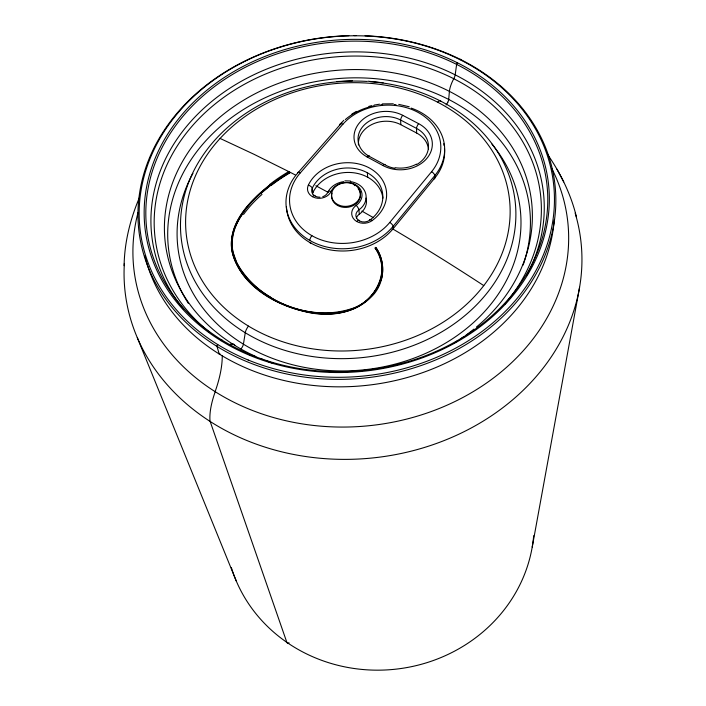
<?xml version="1.0" encoding="UTF-8"?>
<svg xmlns="http://www.w3.org/2000/svg" width="706" height="706" viewBox="0 0 706 706"><rect width="100%" height="100%" fill="white"/><g stroke="black" fill="none" stroke-linecap="round" stroke-linejoin="round"><path stroke-width="1.06" d="M124.106 265.694C124.468 242.352 130.222 219.284 139.303 197.874M245.264 332.747L243.42 344.166A4.448 1.765 -58.3 0 1 242.943 345.719A5.357 2.127 -58.3 0 1 241.002 348.879M532.227 547.026L579.582 287.307M235.151 227.456C242.202 210.017 256.181 196.427 270.698 184.99M447.816 102.238L448.125 101.532A3.945 1.35 -63.5 0 0 448.698 99.449L449.404 91.356A14.632 4.986 -63.8 0 1 451.416 83.811L451.752 82.955A16.997 5.78 -63.8 0 1 453.773 78.728M242.661 213.927C232.759 227.005 228.7 245.309 235.786 260.585M342.851 124.282L300.35 172.838A55.13 45.087 -6 0 0 312.467 235.998A55.13 45.087 -6 0 0 389.738 222.469L431.551 171.743A54.097 43.357 -3.9 0 0 417.652 112.183A54.097 43.357 -3.9 0 0 342.851 124.282A4.201 2.021 42.8 0 0 341.201 123.726L340.23 123.991A3.133 1.5 42.8 0 0 339.983 124.803L297.57 173.217A58.933 48.237 -6 0 0 310.49 240.834A58.933 48.237 -6 0 0 393.118 226.326L434.808 175.6A3.177 1.597 40.4 0 0 434.446 174.435L433.334 173.041A4.262 2.136 40.4 0 0 431.551 171.743M340.221 124L343.831 120.311M256.463 196.78C241.09 211.482 226.308 232.954 233.051 255.219C242.696 285.851 273.557 304.004 303.245 311.214C326.225 317.506 353.556 314.7 371.029 297.173C384.638 284.633 386.42 262.253 375.742 247.365A44.151 38.68 -8.3 0 1 379.404 253.816A49.861 43.737 -9.2 0 1 381.769 277.943C360.466 337.998 270.636 313.455 242.096 273.257A90.968 76.327 -10.1 0 1 237.154 265.209A76.61 64.414 -11.6 0 1 232.786 254.381A61.219 51.556 -14.2 0 1 231.48 247.568M260.929 193.479L270.636 185.387M262.094 191.582L269.992 185.078M269.904 184.796C250.904 200.098 229.512 220.969 231.515 247.559M351.879 114.054L356.398 111.407M416.452 164.145C409.992 167.622 402.402 168.805 395.166 167.728M311.293 243.235L310.587 243.323A3.239 1.262 -60.8 0 1 310.19 242.714M289.116 642.91L287.616 643.131A16.335 4.042 -56.1 0 1 286.848 642.354L210.159 421.464M368.841 106.403L371.471 105.697M231.391 343.954L230.871 344.078A18.356 7.36 -57.9 0 0 229.185 344.757M374.136 105.088L379.554 104.188M433.872 178.945L434.455 178.742A3.168 1.589 40.3 0 0 434.817 177.974A57.671 46.322 -3.8 0 0 444.498 148.445M382.299 103.897L393.286 103.782M337 81.543L352.453 80.775M344.899 180.842L350.494 181.018M392.112 229.503L392.915 229.326A3.23 1.465 40 0 0 393.233 228.603L434.808 177.974L434.808 175.6A57.821 46.393 -3.8 0 0 411.166 108.089M367.888 81.199L383.155 82.796M398.722 104.364L409.224 106.774M220.095 138.429L253.975 154.279L289.178 171.796M289.231 172.105L289.857 172.432M289.804 172.114L295.337 174.964M402.72 115.325L418.64 123.665A31.276 25.037 -3.2 0 1 426.821 158.444A31.276 25.037 -3.2 0 1 383.164 165.636L367.129 156.97A31.135 24.825 -3.9 0 1 359.592 122.667A31.135 24.825 -3.9 0 1 402.72 115.325A4.227 1.553 -63.3 0 0 401.546 117.072L400.84 118.758A3.151 1.156 -63.3 0 0 400.637 120.055L400.805 124.68L416.628 133.01A27.216 21.851 -3.2 0 1 428.427 148.931M315.847 185.74L328.131 192.341M384.567 164.622L369.52 156.494A27.225 21.727 -3.9 0 1 362.902 126.462A27.225 21.727 -3.9 0 1 400.637 120.046L416.531 128.404L416.628 133.01M269.913 297.155C303.086 318.115 366.123 324.866 380.949 278.288A49.014 43.004 -9.2 0 0 378.654 254.434A43.366 37.992 -8.3 0 0 375.08 248.044M245.485 276.584L241.302 270.866A89.071 74.783 -10.3 0 1 237.754 264.794L236.157 261.326M547.547 154.385C560.652 173.411 571.092 194.521 576.467 217.077M563.75 181.927L557.008 169.237M237.128 263.417C258.211 301.109 309.263 322.06 350.626 308.981C375.963 302.221 391.698 269.083 375.089 248.035M236.722 262.703L233.183 252.598M137.282 337.618L236.263 581.003M312.449 193.876A8.269 6.742 -7.1 0 1 312.864 192.676L312.246 188.264A3.186 1.686 26.2 0 0 311.708 187.196L310.358 186.066A4.28 2.259 26.2 0 0 308.319 185.184A40.613 33.191 -5.9 0 1 369.803 168.204A40.613 33.191 -5.9 0 1 371.991 220.678A12.399 10.211 -5.1 0 1 354.536 219.831A12.399 10.211 -5.1 0 1 356.203 205.367A16.017 13.087 -5.9 0 0 355.383 184.619A16.017 13.087 -5.9 0 0 331.105 191.423A12.249 9.963 -7.1 0 1 315.3 197.839A12.249 9.963 -7.1 0 1 308.319 185.184M337.477 204.422L337.592 205.455M354.333 184.601L354.43 185.652M350.608 181.636A19.909 16.282 -5.9 0 1 365.593 193.259A19.909 16.282 -5.9 0 1 358.904 209.867L359.292 214.209A8.366 6.91 -5 0 0 356.415 218.251M367.349 172.758L367.685 177.224M209.17 332.085A193.938 159.485 -5.9 0 1 204.89 112.881A193.938 159.485 -5.9 0 1 470.011 87.985A193.938 159.485 -5.9 0 1 504.658 304.339M453.764 78.719A5.136 1.774 -64 0 0 455.193 74.827L456.623 64.396A1.412 0.485 -64.2 0 1 457.4 62.799M183.763 309.352A197.009 161.877 -5.9 0 1 331.626 53.082A197.009 161.877 -5.9 0 1 526.87 274.872M554.254 219.637A207.211 170.358 -5.9 0 1 361.649 385.855A207.211 170.358 -5.9 0 1 144.871 255.934M220.087 353.962A1.474 0.6 -58 0 1 219.266 354.103L216.98 346.372A1.491 0.618 -58.1 0 1 217.739 344.59M221.004 340.733A1.518 0.627 -58.2 0 1 222.143 340.151M365.073 35.759A209.311 171.452 -5.9 0 1 521.134 296.396A209.311 171.452 -5.9 0 1 162.38 294.296A209.311 171.452 -5.9 0 1 348.835 35.671M354.094 35.582A209.311 171.452 -5.9 0 1 356.292 35.582M460.03 59.719A1.386 0.477 -64.2 0 1 460.815 59.595M270.442 185.554A179.059 160.686 -0.7 0 1 289.619 172.652M358.154 188.714A14.455 11.817 -5.9 0 1 348.385 207.176A14.455 11.817 -5.9 0 1 332.067 193.117M309.846 240.472A3.256 1.271 -60.8 0 1 309.969 239.237L310.666 237.525A4.36 1.703 -60.8 0 1 311.902 235.68M300.35 172.838A4.28 1.862 42.2 0 0 298.7 172.238L297.764 172.44A3.186 1.394 42.2 0 0 297.561 173.217M312.458 196.692A4.307 1.73 -61.6 0 1 313.773 195.553L314.673 195.421A3.203 1.288 -61.6 0 1 315.026 195.897M343.778 181.61A19.909 16.282 -5.9 0 0 327.708 192.509A8.304 6.76 -7.1 0 1 322.748 196.674M319.977 197.186A8.304 6.76 -7.1 0 1 312.246 188.264A36.588 29.926 -5.9 0 1 367.649 172.926A36.588 29.926 -5.9 0 1 369.609 220.263A8.41 6.936 -5.1 0 1 357.774 219.681A8.41 6.936 -5.1 0 1 358.904 209.867M356.203 205.375A4.333 1.447 55.3 0 1 357.607 207.034L358.533 208.649A3.23 1.077 55.3 0 1 358.904 209.867M356.892 221.578A4.36 1.589 -61.3 0 1 358.18 220.396L359.036 220.237A3.248 1.191 -61.3 0 1 359.38 220.863M286.424 206.584A58.774 48.158 -6 0 0 328.599 249.589A58.774 48.158 -6 0 0 393.233 228.603L393.118 226.326A3.239 1.474 40.1 0 0 392.704 225.188L391.548 223.793A4.351 1.977 40.1 0 0 389.738 222.469M327.708 192.509A3.195 1.703 25.5 0 1 327.999 191.661L329.146 191.22A4.289 2.286 25.5 0 1 331.105 191.423M369.609 220.263A3.248 1.094 55 0 1 369.82 219.601L370.624 219.663A4.351 1.465 55 0 1 371.991 220.678M312.864 192.676A36.412 29.837 -5.9 0 1 351.65 172.573A36.412 29.837 -5.9 0 1 382.908 198.157M339.983 124.812A57.821 46.393 -3.8 0 1 341.845 122.8M345.305 119.561A57.821 46.393 -3.8 0 1 373.933 105.856M380.666 104.788A57.821 46.393 -3.8 0 1 382.617 104.594M394.186 104.567A57.821 46.393 -3.8 0 1 396.057 104.735M533.683 535.73A154.464 143.892 -5.9 0 1 394.919 669.262A154.464 143.892 -5.9 0 1 231.347 567.527M575.152 213.141A229.309 192.456 -5.9 0 1 374.965 457.7A229.309 192.456 -5.9 0 1 124.362 263.4M210.07 421.561A70.6 26.634 -58 0 1 215.242 391.662M551.854 168.663A218.233 181.583 -5.9 0 1 370.173 425.603A218.233 181.583 -5.9 0 1 138.023 212.594M222.249 355.859A102.008 42.669 -56.1 0 1 215.092 391.724M255.846 356.53A184.301 151.984 -5.9 0 1 198.483 138.57A184.301 151.984 -5.9 0 1 468.299 102.511A184.301 151.984 -5.9 0 1 476.426 327.046M473.902 329.12A184.301 151.984 -5.9 0 1 466.137 335.041M463.533 336.886A184.301 151.984 -5.9 0 1 460.886 338.695M458.194 340.469A184.301 151.984 -5.9 0 1 454.558 342.772M273.663 363.493A184.301 151.984 -5.9 0 1 266.718 361.013M263.762 359.875A184.301 151.984 -5.9 0 1 260.77 358.657M231.383 343.981A15.788 6.336 -58 0 1 234.948 345.463M188.299 303.306A181.671 150.237 -5.9 0 1 331.264 79.248A181.671 150.237 -5.9 0 1 523.137 265.041M491.95 144.165A172.238 142.444 -5.9 0 1 362.531 369.953A172.238 142.444 -5.9 0 1 192.923 173.394M447.807 102.229A5.03 1.73 -63.5 0 1 446.086 104.947M370.209 81.64A167.984 138.455 -5.9 0 1 481.792 299.282A167.984 138.455 -5.9 0 1 194.026 279.532A167.984 138.455 -5.9 0 1 367.014 81.428M437.614 102.255A7.334 2.542 -63.4 0 1 440.791 101.09M245.211 332.782A7.784 3.089 -58.7 0 1 248.45 326.11M361.878 211.085A724.162 205.675 36.2 0 1 373.421 217.686M393.251 229.256A724.162 205.675 36.2 0 1 483.769 285.603M269.648 184.522A179.174 161.577 0.3 0 1 288.93 171.452M271.148 185.457A178.318 159.988 -0.7 0 1 290.095 172.741M233.068 252.624A56.145 47.373 -14.7 0 1 235.027 227.429M418.64 123.674A4.245 1.509 -63.1 0 0 417.467 125.421L416.752 127.115A3.168 1.121 -63.1 0 0 416.531 128.404A27.349 21.912 -3.2 0 1 416.478 164.692M383.164 165.636A4.289 1.571 -62.3 0 1 384.399 164.542L385.202 164.445A3.195 1.165 -62.4 0 1 385.502 165.133A27.349 21.912 -3.2 0 0 394.936 168.319M367.129 156.97A4.271 1.615 -62.5 0 1 368.382 155.885L369.194 155.805A3.186 1.2 -62.5 0 1 369.494 156.317M358.454 144.959A27.093 21.665 -3.9 0 1 372.106 124.38A27.093 21.665 -3.9 0 1 400.805 124.68M443.756 143.715A57.671 46.322 -3.8 0 1 444.127 145.604M366.07 198.086A19.803 16.229 -5.9 0 1 359.292 214.209M270.38 185.113A178.23 160.739 0.3 0 1 289.504 172.167M256.384 196.709A154.04 136.849 -3.2 0 1 262.014 191.502M270.124 296.899A101.999 84.932 -8.1 0 1 245.573 276.531M243.561 214.412A125.765 109.13 -8.5 0 1 261.988 194.397M250.921 354.827A201.334 164.877 -5.9 0 0 547.706 195.288A201.334 164.877 -5.9 0 0 241.752 69.17A201.334 164.877 -5.9 0 0 250.921 354.827M250.198 355.55A202.957 166.166 -5.9 0 0 549.268 194.618A202.957 166.166 -5.9 0 0 240.764 67.67A202.957 166.166 -5.9 0 0 250.198 355.55M248.177 360.016A208.014 170.322 -5.9 0 0 554.369 194.627A208.014 170.322 -5.9 0 0 237.869 64.961A208.014 170.322 -5.9 0 0 248.177 360.016M339.533 205.367A14.473 11.825 -5.9 0 0 360.36 193.276A14.473 11.825 -5.9 0 0 337.927 184.946A14.473 11.825 -5.9 0 0 339.533 205.367M268.615 336.435A162.548 133.822 -5.9 0 0 510.129 209.691A162.548 133.822 -5.9 0 0 264.865 104.4A162.548 133.822 -5.9 0 0 268.615 336.435"/></g></svg>
